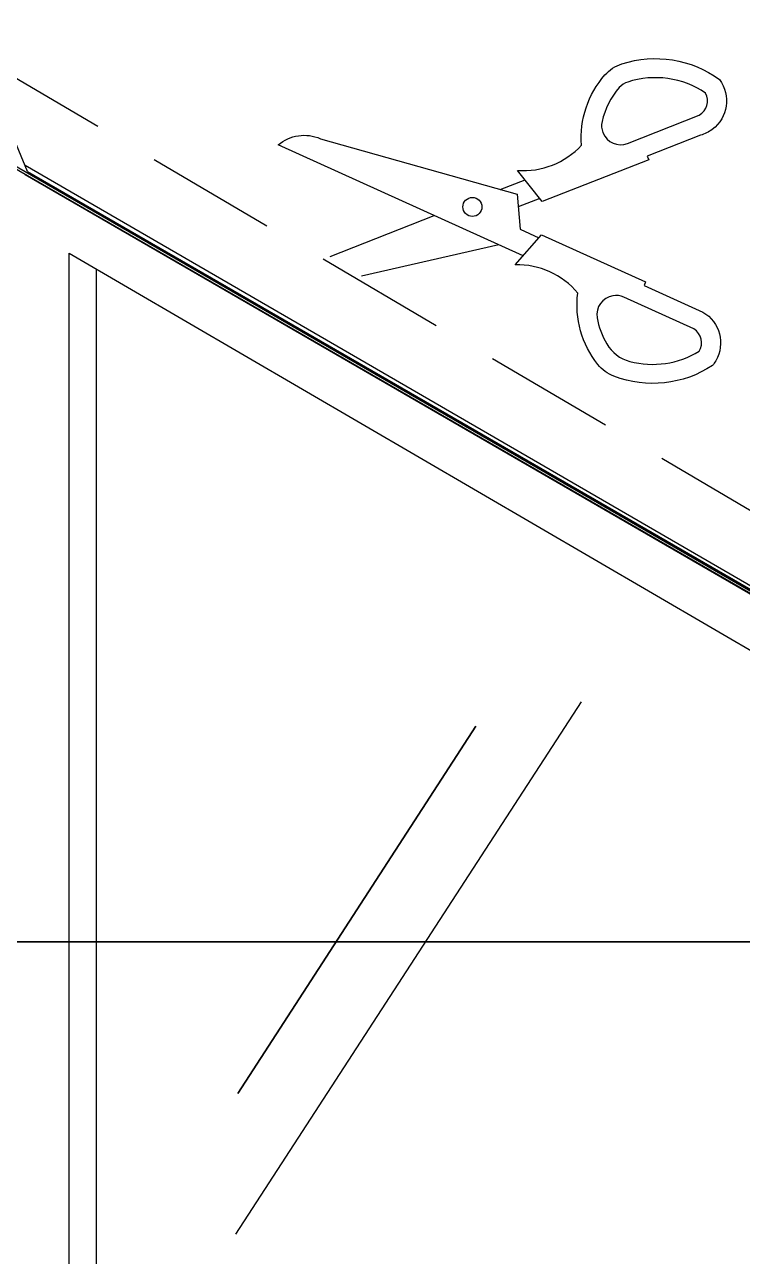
# Model space of a CAD drawing. Header units: inches. Extents: x -20.7 to 76.3, y -55.2 to 19.1.
# Drawn here: x 59.064 to 60.435, y -34.005 to -31.652 of the extents above; entities that cross this region are included whole.
import ezdxf

# ---------------------------------------------------------------- set-up
doc = ezdxf.new("R2010")
doc.units = ezdxf.units.IN
doc.header["$MEASUREMENT"] = 0
for name, pattern in [('AI-Linetype-69', [0.375113, 0.250075, -0.125038]), ('AI-Linetype-70', [0.375113, 0.250075, -0.125038]), ('AI-Linetype-71', [0.375113, 0.250075, -0.125038]), ('AI-Linetype-72', [0.375113, 0.250075, -0.125038]), ('AI-Linetype-73', [0.375113, 0.250075, -0.125038])]:
    doc.linetypes.add(name, pattern=pattern)
doc.layers.get('0').update_dxf_attribs({"lineweight": 0})
doc.layers.add('G-ANNO-TTLB', color=7, linetype='Continuous', lineweight=0)
doc.layers.add('TYVEK', color=7, linetype='Continuous', lineweight=0)

# ---------------------------------------------------------------- blocks, each defined once
blk = doc.blocks.new('Block_353')
at = {"layer": 'TYVEK', "color": 252, "linetype": 'AI-Linetype-70', "lineweight": 25, "true_color": 0x848484}
blk.add_lwpolyline([(58.674, -31.421)], dxfattribs=at)
at = {"layer": 'TYVEK', "color": 252, "linetype": 'AI-Linetype-69', "lineweight": 25, "true_color": 0x848484}
blk.add_lwpolyline([(60.0856, -32.2304)], dxfattribs=at)
blk = doc.blocks.new('Block_354')
at = {"layer": 'TYVEK', "color": 252, "linetype": 'AI-Linetype-73', "lineweight": 25, "true_color": 0x848484}
blk.add_line((58.9881, -31.7188), (60.8471, -32.8131), dxfattribs=at)
at = {"layer": 'TYVEK', "color": 252, "linetype": 'AI-Linetype-72', "lineweight": 25, "true_color": 0x848484}
blk.add_lwpolyline([(58.8358, -31.6293)], dxfattribs=at)
at = {"layer": 'TYVEK', "color": 252, "linetype": 'AI-Linetype-71', "lineweight": 25, "true_color": 0x848484}
blk.add_lwpolyline([(60.8155, -32.7925)], dxfattribs=at)
blk = doc.blocks.new('Block_378')
at = {"layer": 'TYVEK', "color": 33, "lineweight": 25, "true_color": 0xcc9966}
blk.add_lwpolyline([(59.3877, -32.1418)], dxfattribs=at)
blk = doc.blocks.new('Block_380')
at = {"layer": 'TYVEK', "color": 3, "lineweight": 25, "true_color": 0x00ff00}
blk.add_line((59.2015, -35.1985), (59.2015, -32.1189), dxfattribs=at)
blk = doc.blocks.new('Block_352')
at = {"layer": 'TYVEK', "color": 18, "lineweight": 25, "true_color": 0x000000}
for p, q in [((59.0696, -31.9321), (58.7755, -31.2267)), ((59.0648, -31.9199), (60.6883, -32.8616)), ((59.0696, -31.932), (60.6806, -32.864)), ((59.0696, -31.9331), (60.6806, -32.865))]:
    blk.add_line(p, q, dxfattribs=at)
at = {"layer": 'TYVEK', "color": 1, "lineweight": 25, "true_color": 0xff0000}
blk.add_line((61.181, -33.161), (58.5665, -31.65), dxfattribs=at)
at = {"layer": 'TYVEK', "color": 2, "lineweight": 25, "true_color": 0xffff00}
blk.add_line((58.7676, -31.7602), (60.9991, -33.0511), dxfattribs=at)
at = {"layer": 'TYVEK', "color": 3, "lineweight": 25, "true_color": 0x00ff00}
blk.add_line((59.0648, -31.9377), (60.6816, -32.873), dxfattribs=at)
at = {"layer": 'TYVEK', "color": 251, "lineweight": 25, "true_color": 0x5b5b5b}
blk.add_line((60.1274, -32.9457), (59.4667, -33.9628), dxfattribs=at)
at = {"layer": 'TYVEK', "color": 252, "lineweight": 35, "true_color": 0x848484}
blk.add_line((59.9259, -32.9923), (59.4716, -33.6939), dxfattribs=at)
at = {"layer": 'TYVEK'}
blk.add_lwpolyline([(61.5532, -33.4043), (57.9256, -33.4043), (57.9256, -30.6493), (61.5532, -30.6493)], close=True, dxfattribs=at)
at = {"layer": 'TYVEK', "color": 3, "lineweight": 25, "true_color": 0x00ff00}
blk.add_lwpolyline([(59.1489, -35.23), (59.1489, -32.0882), (60.5976, -32.933), (60.5976, -36.0692), (59.1489, -35.23)], dxfattribs=at)
at = {"layer": 'TYVEK'}
for name in ['Block_353', 'Block_354', 'Block_380', 'Block_378']:
    blk.add_blockref(name, (0, 0), dxfattribs=at)

msp = doc.modelspace()

# ---------------------------------------------------------------- hatches: boundary and pattern name
at = {"layer": 'G-ANNO-TTLB', "true_color": 0xff00ff, "transparency": 33554687}
h = msp.add_hatch(color=6, dxfattribs=at)
edge = h.paths.add_edge_path()
edge.add_spline(control_points=[(71.8573, -54.9456), (71.8573, -54.9456), (31.1572, -54.9456), (31.1572, -54.9456), (31.1572, -54.9456), (31.1572, -20.8103), (31.1572, -20.8103), (31.1572, -20.8103), (71.8573, -20.8103), (71.8573, -20.8103), (71.8573, -20.8103), (71.8573, -54.9456), (71.8573, -54.9456)], knot_values=[0, 0, 0, 0, 1, 1, 1, 2, 2, 2, 3, 3, 3, 4, 4, 4, 4], degree=3, periodic=0)
edge = h.paths.add_edge_path()
edge.add_spline(control_points=[(31.2823, -20.9353), (31.2823, -20.9353), (31.2823, -54.8205), (31.2823, -54.8205), (31.2823, -54.8205), (71.7322, -54.8205), (71.7322, -54.8205), (71.7322, -54.8205), (71.7322, -20.9353), (71.7322, -20.9353), (71.7322, -20.9353), (31.2823, -20.9353), (31.2823, -20.9353)], knot_values=[0, 0, 0, 0, 1, 1, 1, 2, 2, 2, 3, 3, 3, 4, 4, 4, 4], degree=3, periodic=0)
edge.add_line((31.2823, -20.9353), (31.2823, -20.9353))

# ---------------------------------------------------------------- linework, layer by layer
at = {"color": 18, "lineweight": 25, "true_color": 0x000000}
for p, q in [((59.9727, -31.9666), (60.02, -31.948)), ((60.0482, -31.9838), (60.0071, -32)), ((59.6475, -32.0947), (59.8465, -32.0163)), ((59.9701, -32.0723), (59.7075, -32.1325))]:
    msp.add_line(p, q, dxfattribs=at)
msp.add_circle((59.9194, -31.9999), 0.0182, dxfattribs=at)
for points, knots in [([(60.0058, -31.9301), (60.0058, -31.9301), (60.0529, -31.9898), (60.0529, -31.9898), (60.0529, -31.9898), (60.2562, -31.9097), (60.2562, -31.9097), (60.2562, -31.9097), (60.2535, -31.9029), (60.2535, -31.9029), (60.2535, -31.9029), (60.3552, -31.8629), (60.3552, -31.8629), (60.3632, -31.8606), (60.3708, -31.8569), (60.3775, -31.8519), (60.4077, -31.8295), (60.4141, -31.7869), (60.3916, -31.7566), (60.3378, -31.7171), (60.2682, -31.706), (60.2048, -31.7267), (60.1924, -31.7307), (60.1813, -31.738), (60.1727, -31.7477), (60.1402, -31.7846), (60.124, -31.833), (60.1278, -31.882), (60.0966, -31.9157), (60.0517, -31.9334), (60.0058, -31.9301)], [0, 0, 0, 0, 1, 1, 1, 2, 2, 2, 3, 3, 3, 4, 4, 4, 5, 5, 5, 6, 6, 6, 7, 7, 7, 8, 8, 8, 9, 9, 9, 10, 10, 10, 10]), ([(60.3529, -31.8246), (60.3529, -31.8246), (60.216, -31.8786), (60.216, -31.8786), (60.1973, -31.8859), (60.1761, -31.8767), (60.1688, -31.858), (60.1661, -31.8513), (60.1655, -31.844), (60.1671, -31.8369), (60.1723, -31.8128), (60.1837, -31.7904), (60.2, -31.7718), (60.2043, -31.767), (60.2099, -31.7633), (60.2161, -31.7613), (60.2663, -31.7449), (60.3212, -31.7527), (60.3649, -31.7824), (60.3729, -31.7974), (60.3676, -31.8161), (60.3529, -31.8246)], [0, 0, 0, 0, 1, 1, 1, 2, 2, 2, 3, 3, 3, 4, 4, 4, 5, 5, 5, 6, 6, 6, 7, 7, 7, 7]), ([(60.0163, -32.0932), (60.0163, -32.0932), (59.5484, -31.8814), (59.5484, -31.8814), (59.5707, -31.8622), (59.6021, -31.8576), (59.629, -31.8695), (59.629, -31.8695), (59.629, -31.8695), (59.629, -31.8695), (59.629, -31.8695), (60.0051, -31.9758), (60.0051, -31.9758), (60.0051, -31.9758), (60.0104, -32.0426), (60.0104, -32.0426), (60.0104, -32.0426), (60.0463, -32.0588), (60.0463, -32.0588)], [0, 0, 0, 0, 1, 1, 1, 2, 2, 2, 3, 3, 3, 4, 4, 4, 5, 5, 5, 6, 6, 6, 6]), ([(60.1208, -32.1645), (60.1146, -32.2133), (60.1283, -32.2624), (60.159, -32.3008), (60.1671, -32.311), (60.1778, -32.3188), (60.1899, -32.3235), (60.2523, -32.3473), (60.3223, -32.3396), (60.3781, -32.3028), (60.3803, -32.3), (60.3824, -32.2971), (60.3842, -32.294), (60.4032, -32.2615), (60.3923, -32.2197), (60.3598, -32.2008), (60.3598, -32.2008), (60.2474, -32.1499), (60.2474, -32.1499), (60.2474, -32.1499), (60.2504, -32.1432), (60.2504, -32.1432), (60.2504, -32.1432), (60.0513, -32.0531), (60.0513, -32.0531), (60.0513, -32.0531), (60.0014, -32.1104), (60.0014, -32.1104), (60.0473, -32.1094), (60.0913, -32.1293), (60.1208, -32.1645)], [0, 0, 0, 0, 1, 1, 1, 2, 2, 2, 3, 3, 3, 4, 4, 4, 5, 5, 5, 6, 6, 6, 7, 7, 7, 8, 8, 8, 9, 9, 9, 10, 10, 10, 10]), ([(60.2087, -32.1723), (60.2087, -32.1723), (60.3427, -32.233), (60.3427, -32.233), (60.357, -32.2423), (60.3614, -32.2612), (60.3526, -32.2758), (60.3129, -32.3), (60.265, -32.3069), (60.2201, -32.295), (60.2017, -32.2901), (60.1859, -32.2782), (60.1761, -32.2618), (60.1669, -32.2463), (60.1607, -32.2293), (60.1577, -32.2115), (60.1544, -32.1917), (60.1678, -32.1729), (60.1877, -32.1696), (60.1948, -32.1684), (60.2021, -32.1693), (60.2087, -32.1723)], [0, 0, 0, 0, 1, 1, 1, 2, 2, 2, 3, 3, 3, 4, 4, 4, 5, 5, 5, 6, 6, 6, 7, 7, 7, 7])]:
    msp.add_open_spline(points, degree=3, knots=knots, dxfattribs=at)
at = {"layer": 'G-ANNO-TTLB'}
for points in [[(71.8573, -54.9456), (71.8573, -54.9456), (31.1572, -54.9456), (31.1572, -54.9456), (31.1572, -54.9456), (31.1572, -20.8103), (31.1572, -20.8103), (31.1572, -20.8103), (71.8573, -20.8103), (71.8573, -20.8103), (71.8573, -20.8103), (71.8573, -54.9456), (71.8573, -54.9456)], [(31.2823, -20.9353), (31.2823, -20.9353), (31.2823, -54.8205), (31.2823, -54.8205), (31.2823, -54.8205), (71.7322, -54.8205), (71.7322, -54.8205), (71.7322, -54.8205), (71.7322, -20.9353), (71.7322, -20.9353), (71.7322, -20.9353), (31.2823, -20.9353), (31.2823, -20.9353)]]:
    msp.add_open_spline(points, degree=3, knots=[0, 0, 0, 0, 1, 1, 1, 2, 2, 2, 3, 3, 3, 4, 4, 4, 4], dxfattribs=at)
at = {"layer": 'TYVEK', "color": 18, "lineweight": 35, "true_color": 0x000000}
msp.add_lwpolyline([(61.5532, -33.4043), (57.9256, -33.4043), (57.9256, -30.6493), (61.5532, -30.6493)], close=True, dxfattribs=at)

# ---------------------------------------------------------------- block references
at = {"layer": 'TYVEK'}
msp.add_blockref('Block_352', (0, 0), dxfattribs=at)

doc.saveas('drawing.dxf')
